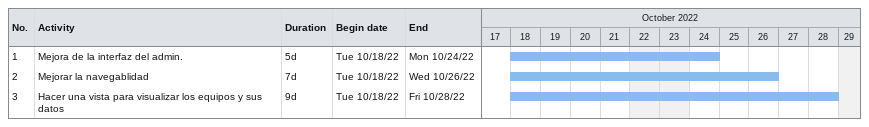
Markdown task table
| ID | Task | Duration | Start | Finish |
|---|---|---|---|---|
| 1 | Mejora de la interfaz del admin. | 5d | 2022-10-18 | 2022-10-24 |
| 2 | Mejorar la navegablidad | 7d | 2022-10-18 | 2022-10-26 |
| 3 | Hacer una vista para visualizar los equipos y sus datos | 9d | 2022-10-18 | 2022-10-28 |
